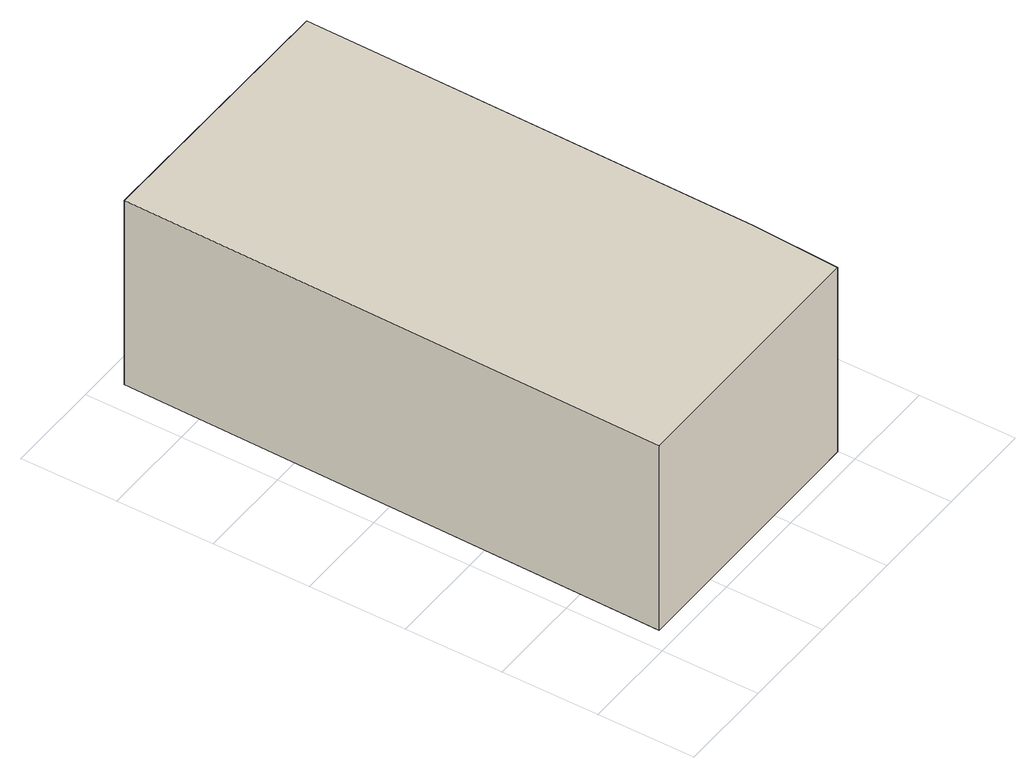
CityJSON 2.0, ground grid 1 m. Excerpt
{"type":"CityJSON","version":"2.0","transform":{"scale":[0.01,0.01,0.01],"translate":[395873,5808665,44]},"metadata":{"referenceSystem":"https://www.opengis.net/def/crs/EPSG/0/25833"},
"CityObjects":{
"building1":{"type":"Building","attributes":{"Gemeindeschluessel":"11000008","BezugspunktDach":"2200","function":"31001_2463","measuredHeight":2.13,"storeysAboveGround":1},"address":[{"country":"Germany","locality":"Berlin","thoroughfareNumber":"28 (1)","thoroughfareName":"Söderblomweg"}],"geometry":[{"type":"Solid","lod":"1","boundaries":[[[[0,1,2,3,4]],[[5,6,7,8,9]],[[5,9,4,3]],[[6,5,3,2]],[[7,6,2,1]],[[8,7,1,0]],[[9,8,0,4]]]]}]}
},
"vertices":[
[300,18,254],[305,109,254],[312,578,254],[30,579,254],[21,17,254],[30,579,41],[312,578,41],[305,109,41],[300,18,41],[21,17,41]
]}
